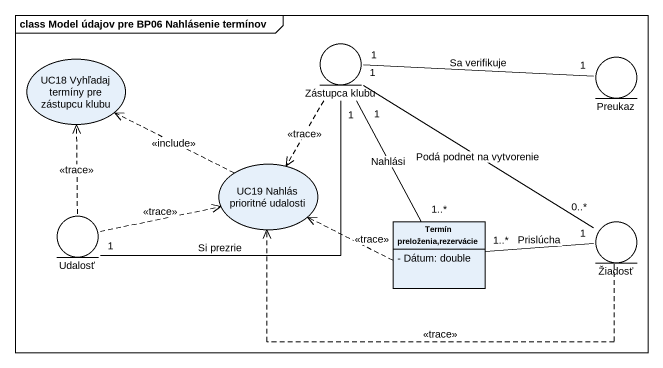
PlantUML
@startuml
mainframe class Model údajov pre BP06 Nahlásenie termínov
allowmixing
hide circle
hide empty members
skinparam classAttributeIconSize 0
entity "Zástupca klubu" as Zástupca_klubu
usecase "UC18 Vyhľadaj termíny pre zástupcu klubu" as UC18_Vyhľadaj_termíny_pre
entity Preukaz
usecase "UC19 Nahlás prioritné udalosti" as UC19_Nahlás_prioritné
entity Udalosť
class "Termín preloženia,rezervácie" as Termín_preloženia_rezervácie {
  - Dátum: double
}
entity Žiadosť
Zástupca_klubu ..> UC19_Nahlás_prioritné : <<trace>>
Zástupca_klubu "1" -- "1" Udalosť : Si prezrie
Zástupca_klubu "1" -- "1..*" Termín_preloženia_rezervácie : Nahlási
Zástupca_klubu "1" -right- "0..*" Žiadosť : Podá podnet na vytvorenie
Preukaz "1" -left- "1" Zástupca_klubu : Sa verifikuje
UC19_Nahlás_prioritné .left.> UC18_Vyhľadaj_termíny_pre : <<include>>
Udalosť .up.> UC18_Vyhľadaj_termíny_pre : <<trace>>
Udalosť .right.> UC19_Nahlás_prioritné : <<trace>>
Termín_preloženia_rezervácie .left.> UC19_Nahlás_prioritné : <<trace>>
Žiadosť .left.> UC19_Nahlás_prioritné : <<trace>>
Žiadosť "1" -left- "1..*" Termín_preloženia_rezervácie : Prislúcha
@enduml
